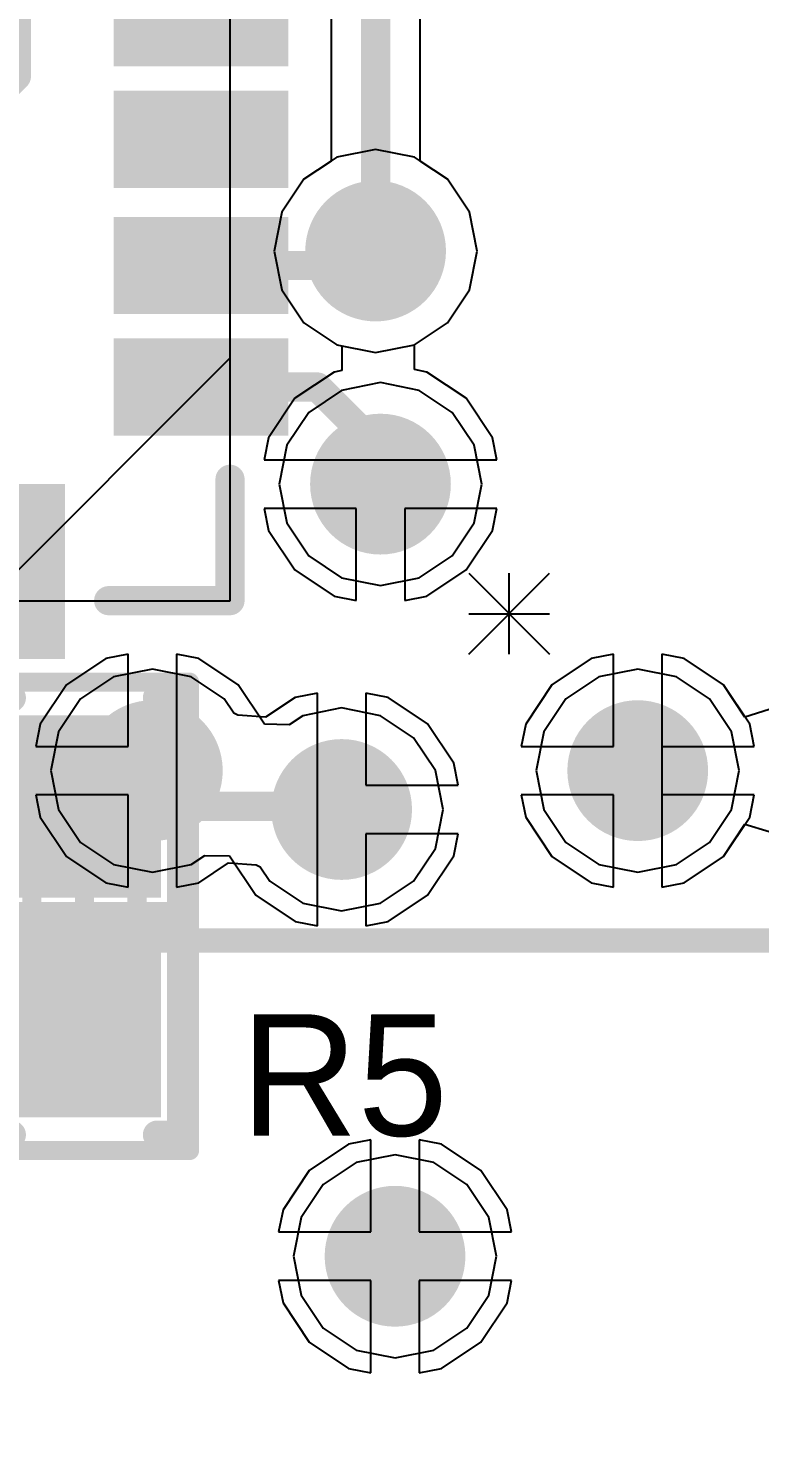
# Model space of a CAD drawing. Header units: millimetres. Extents: x 4 to 93, y 20 to 126.
# Drawn here: x 47.61 to 51.44, y 24.41 to 31.82 of the extents above; entities that cross this region are included whole.
import ezdxf

# ---------------------------------------------------------------- set-up
doc = ezdxf.new("R2010")
doc.units = ezdxf.units.MM
for name, color, linetype in [('BottomLayer', 5, 'Continuous'), ('BottomOverlay', 54, 'Continuous'), ('KeepOutLayer', 6, 'Continuous'), ('Mechanical1', 6, 'Continuous'), ('Mechanical13', 56, 'Continuous'), ('Mechanical15', 56, 'Continuous'), ('MidLayer1', 16, 'Continuous'), ('MidLayer2', 76, 'Continuous'), ('MultiLayer', 9, 'Continuous'), ('TopLayer', 1, 'Continuous'), ('TopOverlay', 2, 'Continuous'), ('TopPaste', 8, 'Continuous'), ('TopSolder', 216, 'Continuous'), ('ViaHoleLayer', 16, 'Continuous')]:
    doc.layers.add(name, color=color, linetype=linetype)

# ---------------------------------------------------------------- blocks, each defined once
blk = doc.blocks.new('RES_0402_1005_3')
at = {"layer": 'Mechanical13', "const_width": 0.1}
for points in [[(-0.525, 0.275), (-0.525, -0.275)], [(-0.525, 0.275), (0.525, 0.275)], [(0.525, 0.275), (0.525, -0.275)], [(-0.525, -0.275), (0.525, -0.275)]]:
    blk.add_lwpolyline(points, dxfattribs=at)
at = {"layer": 'Mechanical13', "const_width": 0.05}
for points in [[(-0.55, 0.275, 1), (-0.5, 0.275, 1)], [(-0.55, 0.275, 1), (-0.5, 0.275, 1)], [(0.5, 0.275, 1), (0.55, 0.275, 1)], [(0.5, 0.275, 1), (0.55, 0.275, 1)], [(-0.55, -0.275, 1), (-0.5, -0.275, 1)], [(-0.55, -0.275, 1), (-0.5, -0.275, 1)], [(0.5, -0.275, 1), (0.55, -0.275, 1)], [(0.5, -0.275, 1), (0.55, -0.275, 1)]]:
    blk.add_lwpolyline(points, format="xyb", close=True, dxfattribs=at)
at = {"layer": 'Mechanical15', "const_width": 0.1}
for points in [[(-1.225, 0.55), (-1.225, -0.55)], [(-1.225, 0.55), (1.225, 0.55)], [(1.225, 0.55), (1.225, -0.55)], [(0, 0.275), (0, -0.275)], [(-0.275, 0), (0.275, 0)], [(-1.225, -0.55), (1.225, -0.55)]]:
    blk.add_lwpolyline(points, dxfattribs=at)
at = {"layer": 'Mechanical15', "const_width": 0.05}
for points in [[(-1.25, 0.55, 1), (-1.2, 0.55, 1)], [(-1.25, 0.55, 1), (-1.2, 0.55, 1)], [(1.2, 0.55, 1), (1.25, 0.55, 1)], [(1.2, 0.55, 1), (1.25, 0.55, 1)], [(-0.025, 0.275, 1), (0.025, 0.275, 1)], [(-0.3, 0, 1), (-0.25, 0, 1)], [(0.25, 0, 1), (0.3, 0, 1)], [(-0.025, -0.275, 1), (0.025, -0.275, 1)], [(-1.25, -0.55, 1), (-1.2, -0.55, 1)], [(-1.25, -0.55, 1), (-1.2, -0.55, 1)], [(1.2, -0.55, 1), (1.25, -0.55, 1)], [(1.2, -0.55, 1), (1.25, -0.55, 1)]]:
    blk.add_lwpolyline(points, format="xyb", close=True, dxfattribs=at)
at = {"layer": 'TopLayer'}
for points in [[(-0.2, -0.3), (-0.2, 0.3), (-0.95, -0.3), (-0.95, 0.3)], [(0.95, -0.3), (0.95, 0.3), (0.2, -0.3), (0.2, 0.3)]]:
    blk.add_solid(points, dxfattribs=at)
at = {"layer": 'TopOverlay', "const_width": 0.15}
for points in [[(-1.143, 0.508), (1.143, 0.508)], [(-1.143, 0.508), (-1.143, 0.381)], [(0, 0.508), (0, -0.508)], [(1.143, 0.508), (1.143, 0.381)], [(-1.143, -0.381), (-1.143, -0.508)], [(1.143, -0.381), (1.143, -0.508)], [(-1.143, -0.508), (1.143, -0.508)]]:
    blk.add_lwpolyline(points, dxfattribs=at)
at = {"layer": 'TopOverlay', "const_width": 0.075}
for points in [[(-1.1805, 0.508, 1), (-1.1055, 0.508, 1)], [(-1.1805, 0.508, 1), (-1.1055, 0.508, 1)], [(-0.0375, 0.508, 1), (0.0375, 0.508, 1)], [(1.1055, 0.508, 1), (1.1805, 0.508, 1)], [(1.1055, 0.508, 1), (1.1805, 0.508, 1)], [(-1.1805, 0.381, 1), (-1.1055, 0.381, 1)], [(1.1055, 0.381, 1), (1.1805, 0.381, 1)], [(-1.1805, -0.381, 1), (-1.1055, -0.381, 1)], [(1.1055, -0.381, 1), (1.1805, -0.381, 1)], [(-1.1805, -0.508, 1), (-1.1055, -0.508, 1)], [(-1.1805, -0.508, 1), (-1.1055, -0.508, 1)], [(-0.0375, -0.508, 1), (0.0375, -0.508, 1)], [(1.1055, -0.508, 1), (1.1805, -0.508, 1)], [(1.1055, -0.508, 1), (1.1805, -0.508, 1)]]:
    blk.add_lwpolyline(points, format="xyb", close=True, dxfattribs=at)
at = {"layer": 'TopPaste'}
for points in [[(-0.2, -0.3), (-0.2, 0.3), (-0.95, -0.3), (-0.95, 0.3)], [(0.95, -0.3), (0.95, 0.3), (0.2, -0.3), (0.2, 0.3)]]:
    blk.add_solid(points, dxfattribs=at)
at = {"layer": 'TopSolder'}
for points in [[(-0.0984, -0.4016), (-0.0984, 0.4016), (-1.0516, -0.4016), (-1.0516, 0.4016)], [(1.0516, -0.4016), (1.0516, 0.4016), (0.0984, -0.4016), (0.0984, 0.4016)]]:
    blk.add_solid(points, dxfattribs=at)
blk = doc.blocks.new('5________CUINC_B_5')
at = {"layer": 'BottomOverlay', "const_width": 0.127}
blk.add_lwpolyline([(4.309, 4.318), (-4.191, 4.318)], dxfattribs=at)
blk = doc.blocks.new('LGA16R65P4X4_400X400X160_30')
at = {"layer": 'Mechanical1'}
for points in [[(-0.8128, 2.0828), (-2.0828, 0.8128)], [(2.0828, 2.0828), (-2.0828, 2.0828)], [(-2.0828, 2.0828), (-2.0828, -2.0828)], [(-0.8128, 2.0828), (-1.1176, 2.0828)], [(-0.1778, 2.0828), (-0.4826, 2.0828)], [(0.4826, 2.0828), (0.1778, 2.0828)], [(1.1176, 2.0828), (0.8128, 2.0828)], [(2.0828, 2.0828), (2.0828, -2.0828)], [(-2.0828, 1.1176), (-2.0828, 0.8128)], [(2.0828, 1.1176), (2.0828, 0.8128)], [(-2.0828, 0.4826), (-2.0828, 0.1778)], [(2.0828, 0.4826), (2.0828, 0.1778)], [(-2.0828, -0.1778), (-2.0828, -0.4826)], [(2.0828, -0.1778), (2.0828, -0.4826)], [(-2.0828, -0.8128), (-2.0828, -1.1176)], [(2.0828, -0.8128), (2.0828, -1.1176)], [(2.0828, -2.0828), (-2.0828, -2.0828)], [(-0.8128, -2.0828), (-1.1176, -2.0828)], [(-0.1778, -2.0828), (-0.4826, -2.0828)], [(0.4826, -2.0828), (0.1778, -2.0828)], [(1.1176, -2.0828), (0.8128, -2.0828)]]:
    blk.add_lwpolyline(points, dxfattribs=at)
for points in [[(-2.0828, 2.0828, 1), (-2.0828, 2.0828, 1)], [(-2.0828, 2.0828, 1), (-2.0828, 2.0828, 1)], [(-1.1176, 2.0828, 1), (-1.1176, 2.0828, 1)], [(-0.8128, 2.0828, 1), (-0.8128, 2.0828, 1)], [(-0.8128, 2.0828, 1), (-0.8128, 2.0828, 1)], [(-0.4826, 2.0828, 1), (-0.4826, 2.0828, 1)], [(-0.1778, 2.0828, 1), (-0.1778, 2.0828, 1)], [(0.1778, 2.0828, 1), (0.1778, 2.0828, 1)], [(0.4826, 2.0828, 1), (0.4826, 2.0828, 1)], [(0.8128, 2.0828, 1), (0.8128, 2.0828, 1)], [(1.1176, 2.0828, 1), (1.1176, 2.0828, 1)], [(2.0828, 2.0828, 1), (2.0828, 2.0828, 1)], [(2.0828, 2.0828, 1), (2.0828, 2.0828, 1)], [(-2.0828, 1.1176, 1), (-2.0828, 1.1176, 1)], [(2.0828, 1.1176, 1), (2.0828, 1.1176, 1)], [(-2.0828, 0.8128, 1), (-2.0828, 0.8128, 1)], [(-2.0828, 0.8128, 1), (-2.0828, 0.8128, 1)], [(2.0828, 0.8128, 1), (2.0828, 0.8128, 1)], [(-2.0828, 0.4826, 1), (-2.0828, 0.4826, 1)], [(2.0828, 0.4826, 1), (2.0828, 0.4826, 1)], [(-2.0828, 0.1778, 1), (-2.0828, 0.1778, 1)], [(2.0828, 0.1778, 1), (2.0828, 0.1778, 1)], [(-2.0828, -0.1778, 1), (-2.0828, -0.1778, 1)], [(2.0828, -0.1778, 1), (2.0828, -0.1778, 1)], [(-2.0828, -0.4826, 1), (-2.0828, -0.4826, 1)], [(2.0828, -0.4826, 1), (2.0828, -0.4826, 1)], [(-2.0828, -0.8128, 1), (-2.0828, -0.8128, 1)], [(2.0828, -0.8128, 1), (2.0828, -0.8128, 1)], [(-2.0828, -1.1176, 1), (-2.0828, -1.1176, 1)], [(2.0828, -1.1176, 1), (2.0828, -1.1176, 1)], [(-2.0828, -2.0828, 1), (-2.0828, -2.0828, 1)], [(-2.0828, -2.0828, 1), (-2.0828, -2.0828, 1)], [(-1.1176, -2.0828, 1), (-1.1176, -2.0828, 1)], [(-0.8128, -2.0828, 1), (-0.8128, -2.0828, 1)], [(-0.4826, -2.0828, 1), (-0.4826, -2.0828, 1)], [(-0.1778, -2.0828, 1), (-0.1778, -2.0828, 1)], [(0.1778, -2.0828, 1), (0.1778, -2.0828, 1)], [(0.4826, -2.0828, 1), (0.4826, -2.0828, 1)], [(0.8128, -2.0828, 1), (0.8128, -2.0828, 1)], [(1.1176, -2.0828, 1), (1.1176, -2.0828, 1)], [(2.0828, -2.0828, 1), (2.0828, -2.0828, 1)], [(2.0828, -2.0828, 1), (2.0828, -2.0828, 1)]]:
    blk.add_lwpolyline(points, format="xyb", close=True, dxfattribs=at)
at = {"layer": 'TopLayer'}
for points in [[(-0.8128, 2.286), (-1.1176, 2.286), (-0.8128, 1.5748), (-1.1176, 1.5748)], [(-0.1778, 2.286), (-0.4826, 2.286), (-0.1778, 1.5748), (-0.4826, 1.5748)], [(0.4826, 2.286), (0.1778, 2.286), (0.4826, 1.5748), (0.1778, 1.5748)], [(1.1176, 2.286), (0.8128, 2.286), (1.1176, 1.5748), (0.8128, 1.5748)], [(-2.286, 1.1176), (-2.286, 0.8128), (-1.5748, 1.1176), (-1.5748, 0.8128)], [(1.5748, 1.1176), (1.5748, 0.8128), (2.286, 1.1176), (2.286, 0.8128)], [(-2.286, 0.4826), (-2.286, 0.1778), (-1.5748, 0.4826), (-1.5748, 0.1778)], [(1.5748, 0.4826), (1.5748, 0.1778), (2.286, 0.4826), (2.286, 0.1778)], [(-2.286, -0.1778), (-2.286, -0.4826), (-1.5748, -0.1778), (-1.5748, -0.4826)], [(1.5748, -0.1778), (1.5748, -0.4826), (2.286, -0.1778), (2.286, -0.4826)], [(-2.286, -0.8128), (-2.286, -1.1176), (-1.5748, -0.8128), (-1.5748, -1.1176)], [(1.5748, -0.8128), (1.5748, -1.1176), (2.286, -0.8128), (2.286, -1.1176)], [(-0.8128, -1.5748), (-1.1176, -1.5748), (-0.8128, -2.286), (-1.1176, -2.286)], [(-0.1778, -1.5748), (-0.4826, -1.5748), (-0.1778, -2.286), (-0.4826, -2.286)], [(0.4826, -1.5748), (0.1778, -1.5748), (0.4826, -2.286), (0.1778, -2.286)], [(1.1176, -1.5748), (0.8128, -1.5748), (1.1176, -2.286), (0.8128, -2.286)]]:
    blk.add_solid(points, dxfattribs=at)
at = {"layer": 'TopOverlay', "const_width": 0.1524}
for points in [[(-1.4478, 2.0828), (-2.0828, 2.0828)], [(-2.0828, 2.0828), (-2.0828, 1.4478)], [(2.0828, 2.0828), (1.4478, 2.0828)], [(2.0828, 2.0828), (2.0828, 1.4478)], [(-2.0828, -1.4478), (-2.0828, -2.0828)], [(2.0828, -1.4478), (2.0828, -2.0828)], [(-1.4478, -2.0828), (-2.0828, -2.0828)], [(2.0828, -2.0828), (1.4478, -2.0828)]]:
    blk.add_lwpolyline(points, dxfattribs=at)
at = {"layer": 'TopOverlay', "const_width": 0.0762}
for points in [[(-2.1209, 2.0828, 1), (-2.0447, 2.0828, 1)], [(-2.1209, 2.0828, 1), (-2.0447, 2.0828, 1)], [(-1.4859, 2.0828, 1), (-1.4097, 2.0828, 1)], [(1.4097, 2.0828, 1), (1.4859, 2.0828, 1)], [(2.0447, 2.0828, 1), (2.1209, 2.0828, 1)], [(2.0447, 2.0828, 1), (2.1209, 2.0828, 1)], [(-2.1209, 1.4478, 1), (-2.0447, 1.4478, 1)], [(2.0447, 1.4478, 1), (2.1209, 1.4478, 1)], [(-2.1209, -1.4478, 1), (-2.0447, -1.4478, 1)], [(2.0447, -1.4478, 1), (2.1209, -1.4478, 1)], [(-2.1209, -2.0828, 1), (-2.0447, -2.0828, 1)], [(-2.1209, -2.0828, 1), (-2.0447, -2.0828, 1)], [(-1.4859, -2.0828, 1), (-1.4097, -2.0828, 1)], [(1.4097, -2.0828, 1), (1.4859, -2.0828, 1)], [(2.0447, -2.0828, 1), (2.1209, -2.0828, 1)], [(2.0447, -2.0828, 1), (2.1209, -2.0828, 1)]]:
    blk.add_lwpolyline(points, format="xyb", close=True, dxfattribs=at)
at = {"layer": 'TopPaste'}
for points in [[(-0.8128, 2.286), (-1.1176, 2.286), (-0.8128, 1.5748), (-1.1176, 1.5748)], [(-0.1778, 2.286), (-0.4826, 2.286), (-0.1778, 1.5748), (-0.4826, 1.5748)], [(0.4826, 2.286), (0.1778, 2.286), (0.4826, 1.5748), (0.1778, 1.5748)], [(1.1176, 2.286), (0.8128, 2.286), (1.1176, 1.5748), (0.8128, 1.5748)], [(-2.286, 1.1176), (-2.286, 0.8128), (-1.5748, 1.1176), (-1.5748, 0.8128)], [(1.5748, 1.1176), (1.5748, 0.8128), (2.286, 1.1176), (2.286, 0.8128)], [(-2.286, 0.4826), (-2.286, 0.1778), (-1.5748, 0.4826), (-1.5748, 0.1778)], [(1.5748, 0.4826), (1.5748, 0.1778), (2.286, 0.4826), (2.286, 0.1778)], [(-2.286, -0.1778), (-2.286, -0.4826), (-1.5748, -0.1778), (-1.5748, -0.4826)], [(1.5748, -0.1778), (1.5748, -0.4826), (2.286, -0.1778), (2.286, -0.4826)], [(-2.286, -0.8128), (-2.286, -1.1176), (-1.5748, -0.8128), (-1.5748, -1.1176)], [(1.5748, -0.8128), (1.5748, -1.1176), (2.286, -0.8128), (2.286, -1.1176)], [(-0.8128, -1.5748), (-1.1176, -1.5748), (-0.8128, -2.286), (-1.1176, -2.286)], [(-0.1778, -1.5748), (-0.4826, -1.5748), (-0.1778, -2.286), (-0.4826, -2.286)], [(0.4826, -1.5748), (0.1778, -1.5748), (0.4826, -2.286), (0.1778, -2.286)], [(1.1176, -1.5748), (0.8128, -1.5748), (1.1176, -2.286), (0.8128, -2.286)]]:
    blk.add_solid(points, dxfattribs=at)
at = {"layer": 'TopSolder'}
for points in [[(-0.7112, 2.3876), (-1.2192, 2.3876), (-0.7112, 1.4732), (-1.2192, 1.4732)], [(-0.0762, 2.3876), (-0.5842, 2.3876), (-0.0762, 1.4732), (-0.5842, 1.4732)], [(0.5842, 2.3876), (0.0762, 2.3876), (0.5842, 1.4732), (0.0762, 1.4732)], [(1.2192, 2.3876), (0.7112, 2.3876), (1.2192, 1.4732), (0.7112, 1.4732)], [(-2.3876, 1.2192), (-2.3876, 0.7112), (-1.4732, 1.2192), (-1.4732, 0.7112)], [(1.4732, 1.2192), (1.4732, 0.7112), (2.3876, 1.2192), (2.3876, 0.7112)], [(-2.3876, 0.5842), (-2.3876, 0.0762), (-1.4732, 0.5842), (-1.4732, 0.0762)], [(1.4732, 0.5842), (1.4732, 0.0762), (2.3876, 0.5842), (2.3876, 0.0762)], [(-2.3876, -0.0762), (-2.3876, -0.5842), (-1.4732, -0.0762), (-1.4732, -0.5842)], [(1.4732, -0.0762), (1.4732, -0.5842), (2.3876, -0.0762), (2.3876, -0.5842)], [(-2.3876, -0.7112), (-2.3876, -1.2192), (-1.4732, -0.7112), (-1.4732, -1.2192)], [(1.4732, -0.7112), (1.4732, -1.2192), (2.3876, -0.7112), (2.3876, -1.2192)], [(-0.7112, -1.4732), (-1.2192, -1.4732), (-0.7112, -2.3876), (-1.2192, -2.3876)], [(-0.0762, -1.4732), (-0.5842, -1.4732), (-0.0762, -2.3876), (-0.5842, -2.3876)], [(0.5842, -1.4732), (0.0762, -1.4732), (0.5842, -2.3876), (0.0762, -2.3876)], [(1.2192, -1.4732), (0.7112, -1.4732), (1.2192, -2.3876), (0.7112, -2.3876)]]:
    blk.add_solid(points, dxfattribs=at)

msp = doc.modelspace()

# ---------------------------------------------------------------- linework, layer by layer
at = {"layer": 'BottomLayer'}
for p, q in [((49.6615, 31.1283), (49.6615, 34.4483)), ((49.1953, 33.4205), (49.1953, 31.1283)), ((49.1953, 31.1283), (49.053, 31.0332)), ((49.8038, 31.0332), (49.6615, 31.1283)), ((49.053, 31.0332), (48.9379, 30.861)), ((49.9189, 30.861), (49.8038, 31.0332)), ((48.9379, 30.861), (48.8975, 30.6578)), ((49.9593, 30.6578), (49.9189, 30.861)), ((48.8975, 30.6578), (48.9379, 30.4546)), ((49.9189, 30.4546), (49.9593, 30.6578)), ((48.9379, 30.4546), (49.053, 30.2824)), ((49.8038, 30.2824), (49.9189, 30.4546)), ((49.053, 30.2824), (49.2252, 30.1673)), ((49.6316, 30.1673), (49.8038, 30.2824)), ((49.2252, 30.1673), (49.2509, 30.1622)), ((49.2509, 30.1622), (49.2509, 30.0327)), ((49.6313, 30.0378), (49.6313, 30.1673)), ((49.6313, 30.1673), (49.6316, 30.1673)), ((49.211, 30.0248), (49.0051, 29.8873)), ((49.2509, 30.0327), (49.211, 30.0248)), ((49.6966, 30.0248), (49.6313, 30.0378)), ((49.9025, 29.8873), (49.6966, 30.0248)), ((49.0051, 29.8873), (48.8676, 29.6814)), ((50.04, 29.6814), (49.9025, 29.8873)), ((48.8676, 29.6814), (48.8446, 29.5656)), ((50.063, 29.5656), (50.04, 29.6814)), ((48.8446, 29.5656), (50.063, 29.5656)), ((49.3268, 29.3116), (48.8446, 29.3116)), ((48.8446, 29.3116), (48.8676, 29.1958)), ((49.3268, 28.8294), (49.3268, 29.3116)), ((50.063, 29.3116), (49.5808, 29.3116)), ((49.5808, 29.3116), (49.5808, 28.8294)), ((50.04, 29.1958), (50.063, 29.3116)), ((48.8676, 29.1958), (49.0051, 28.9899)), ((49.9025, 28.9899), (50.04, 29.1958)), ((49.0051, 28.9899), (49.211, 28.8524)), ((49.6966, 28.8524), (49.9025, 28.9899)), ((49.211, 28.8524), (49.3268, 28.8294)), ((49.5808, 28.8294), (49.6966, 28.8524)), ((48.133, 28.5492), (48.0172, 28.5262)), ((48.133, 28.067), (48.133, 28.5492)), ((48.5028, 28.5262), (48.387, 28.5492)), ((48.387, 28.5492), (48.387, 27.94)), ((50.673, 28.5492), (50.5572, 28.5262)), ((50.673, 28.067), (50.673, 28.5492)), ((51.0428, 28.5262), (50.927, 28.5492)), ((50.927, 28.5492), (50.927, 27.94)), ((48.0172, 28.5262), (47.8113, 28.3887)), ((48.7087, 28.3887), (48.5028, 28.5262)), ((50.5572, 28.5262), (50.3513, 28.3887)), ((51.2487, 28.3887), (51.0428, 28.5262)), ((47.8113, 28.3887), (47.6738, 28.1828)), ((48.8462, 28.1828), (48.7087, 28.3887)), ((50.3513, 28.3887), (50.2138, 28.1828)), ((51.361, 28.2205), (51.2487, 28.3887)), ((49.2506, 28.2677), (49.0474, 28.2273)), ((49.4538, 28.2273), (49.2506, 28.2677)), ((51.488, 28.259), (51.361, 28.2205)), ((47.6738, 28.1828), (47.6508, 28.067)), ((48.9763, 28.1798), (48.8462, 28.1828)), ((49.0474, 28.2273), (48.9763, 28.1798)), ((49.626, 28.1122), (49.4538, 28.2273)), ((50.2138, 28.1828), (50.1908, 28.067)), ((49.7411, 27.94), (49.626, 28.1122)), ((47.6508, 28.067), (48.133, 28.067)), ((50.1908, 28.067), (50.673, 28.067)), ((48.387, 27.94), (48.387, 27.3308)), ((49.7815, 27.7368), (49.7411, 27.94)), ((50.927, 27.94), (50.927, 27.3308)), ((48.133, 27.813), (47.6508, 27.813)), ((47.6508, 27.813), (47.6738, 27.6972)), ((48.133, 27.3308), (48.133, 27.813)), ((50.673, 27.813), (50.1908, 27.813)), ((50.1908, 27.813), (50.2138, 27.6972)), ((50.673, 27.3308), (50.673, 27.813)), ((49.7411, 27.5336), (49.7815, 27.7368)), ((47.6738, 27.6972), (47.8113, 27.4913)), ((50.2138, 27.6972), (50.3513, 27.4913)), ((51.2487, 27.4913), (51.361, 27.6595)), ((51.361, 27.6595), (51.488, 27.621)), ((49.626, 27.3614), (49.7411, 27.5336)), ((47.8113, 27.4913), (48.0172, 27.3538)), ((48.5028, 27.3538), (48.6582, 27.4576)), ((48.6582, 27.4576), (48.8039, 27.4465)), ((48.8039, 27.4465), (48.8249, 27.4367)), ((48.8249, 27.4367), (48.8752, 27.3614)), ((50.3513, 27.4913), (50.5572, 27.3538)), ((51.0428, 27.3538), (51.2487, 27.4913)), ((48.8752, 27.3614), (49.0474, 27.2463)), ((49.4538, 27.2463), (49.626, 27.3614)), ((48.0172, 27.3538), (48.133, 27.3308)), ((48.387, 27.3308), (48.5028, 27.3538)), ((50.5572, 27.3538), (50.673, 27.3308)), ((50.927, 27.3308), (51.0428, 27.3538)), ((49.0474, 27.2463), (49.2506, 27.2059)), ((49.2506, 27.2059), (49.4538, 27.2463)), ((49.2872, 25.9862), (49.0813, 25.8487)), ((49.403, 26.0092), (49.2872, 25.9862)), ((49.403, 25.527), (49.403, 26.0092)), ((49.7728, 25.9862), (49.657, 26.0092)), ((49.657, 26.0092), (49.657, 25.527)), ((49.9787, 25.8487), (49.7728, 25.9862)), ((49.0813, 25.8487), (48.9438, 25.6428)), ((50.1162, 25.6428), (49.9787, 25.8487)), ((48.9438, 25.6428), (48.9208, 25.527)), ((50.1392, 25.527), (50.1162, 25.6428)), ((48.9208, 25.527), (49.403, 25.527)), ((49.657, 25.527), (50.1392, 25.527)), ((49.403, 25.273), (48.9208, 25.273)), ((48.9208, 25.273), (48.9438, 25.1572)), ((49.403, 24.7908), (49.403, 25.273)), ((50.1392, 25.273), (49.657, 25.273)), ((49.657, 25.273), (49.657, 24.7908)), ((50.1162, 25.1572), (50.1392, 25.273)), ((48.9438, 25.1572), (49.0813, 24.9513)), ((49.9787, 24.9513), (50.1162, 25.1572)), ((49.0813, 24.9513), (49.2872, 24.8138)), ((49.7728, 24.8138), (49.9787, 24.9513)), ((49.2872, 24.8138), (49.403, 24.7908)), ((49.657, 24.7908), (49.7728, 24.8138))]:
    msp.add_line(p, q, dxfattribs=at)
at = {"layer": 'BottomLayer', "const_width": 0.1524}
msp.add_lwpolyline([(49.4284, 30.6578), (49.4284, 34.4483)], dxfattribs=at)
at = {"layer": 'BottomLayer'}
for points, const_width in [([(49.2442, 30.6578, 1), (49.6125, 30.6578, 1)], 0.3683), ([(49.3903, 30.6578, 1), (49.4665, 30.6578, 1)], 0.0762), ([(49.2696, 29.4386, 1), (49.6379, 29.4386, 1)], 0.3683), ([(48.0759, 27.94, 1), (48.4442, 27.94, 1)], 0.3683), ([(50.6158, 27.94, 1), (50.9841, 27.94, 1)], 0.3683), ([(49.0665, 27.7368, 1), (49.4347, 27.7368, 1)], 0.3683), ([(49.3458, 25.4, 1), (49.7141, 25.4, 1)], 0.3683)]:
    msp.add_lwpolyline(points, format="xyb", close=True, dxfattribs=dict(at, const_width=const_width))
at = {"layer": 'KeepOutLayer', "const_width": 0.254}
msp.add_lwpolyline([(59.4614, 38.5064, 1), (22.8854, 38.5064, 1)], format="xyb", close=True, dxfattribs=at)
at = {"layer": 'MidLayer1'}
for p, q in [((49.2252, 31.1483), (49.053, 31.0332)), ((49.4284, 31.1887), (49.2252, 31.1483)), ((49.6316, 31.1483), (49.4284, 31.1887)), ((49.8038, 31.0332), (49.6316, 31.1483)), ((49.053, 31.0332), (48.9379, 30.861)), ((49.9189, 30.861), (49.8038, 31.0332)), ((48.9379, 30.861), (48.8975, 30.6578)), ((49.9593, 30.6578), (49.9189, 30.861)), ((48.8975, 30.6578), (48.9379, 30.4546)), ((49.9189, 30.4546), (49.9593, 30.6578)), ((48.9379, 30.4546), (49.053, 30.2824)), ((49.8038, 30.2824), (49.9189, 30.4546)), ((49.053, 30.2824), (49.2252, 30.1673)), ((49.6316, 30.1673), (49.8038, 30.2824)), ((49.2252, 30.1673), (49.2509, 30.1622)), ((49.2509, 30.1622), (49.2509, 30.0327)), ((49.6313, 30.0378), (49.6313, 30.1673)), ((49.6313, 30.1673), (49.6316, 30.1673)), ((49.211, 30.0248), (49.0051, 29.8873)), ((49.2509, 30.0327), (49.211, 30.0248)), ((49.6966, 30.0248), (49.6313, 30.0378)), ((49.9025, 29.8873), (49.6966, 30.0248)), ((49.0051, 29.8873), (48.8676, 29.6814)), ((50.04, 29.6814), (49.9025, 29.8873)), ((48.8676, 29.6814), (48.8446, 29.5656)), ((50.063, 29.5656), (50.04, 29.6814)), ((48.8446, 29.5656), (50.063, 29.5656)), ((49.3268, 29.3116), (48.8446, 29.3116)), ((48.8446, 29.3116), (48.8676, 29.1958)), ((49.3268, 28.8294), (49.3268, 29.3116)), ((50.063, 29.3116), (49.5808, 29.3116)), ((49.5808, 29.3116), (49.5808, 28.8294)), ((50.04, 29.1958), (50.063, 29.3116)), ((48.8676, 29.1958), (49.0051, 28.9899)), ((49.9025, 28.9899), (50.04, 29.1958)), ((49.0051, 28.9899), (49.211, 28.8524)), ((49.6966, 28.8524), (49.9025, 28.9899)), ((49.211, 28.8524), (49.3268, 28.8294)), ((49.5808, 28.8294), (49.6966, 28.8524)), ((48.133, 28.5492), (48.0172, 28.5262)), ((48.133, 28.067), (48.133, 28.5492)), ((48.5028, 28.5262), (48.387, 28.5492)), ((48.387, 28.5492), (48.387, 27.94)), ((50.673, 28.5492), (50.5572, 28.5262)), ((50.673, 28.067), (50.673, 28.5492)), ((51.0428, 28.5262), (50.927, 28.5492)), ((50.927, 28.5492), (50.927, 28.067)), ((48.0172, 28.5262), (47.8113, 28.3887)), ((48.7087, 28.3887), (48.5028, 28.5262)), ((50.5572, 28.5262), (50.3513, 28.3887)), ((51.2487, 28.3887), (51.0428, 28.5262)), ((47.8113, 28.3887), (47.6738, 28.1828)), ((48.8462, 28.1828), (48.7087, 28.3887)), ((50.3513, 28.3887), (50.2138, 28.1828)), ((51.3862, 28.1828), (51.2487, 28.3887)), ((49.2506, 28.2677), (49.0474, 28.2273)), ((49.4538, 28.2273), (49.2506, 28.2677)), ((47.6738, 28.1828), (47.6508, 28.067)), ((48.9763, 28.1798), (48.8462, 28.1828)), ((49.0474, 28.2273), (48.9763, 28.1798)), ((49.626, 28.1122), (49.4538, 28.2273)), ((50.2138, 28.1828), (50.1908, 28.067)), ((51.4092, 28.067), (51.3862, 28.1828)), ((49.7411, 27.94), (49.626, 28.1122)), ((47.6508, 28.067), (48.133, 28.067)), ((50.1908, 28.067), (50.673, 28.067)), ((50.927, 28.067), (51.4092, 28.067)), ((48.387, 27.94), (48.387, 27.3308)), ((49.7815, 27.7368), (49.7411, 27.94)), ((48.133, 27.813), (47.6508, 27.813)), ((47.6508, 27.813), (47.6738, 27.6972)), ((48.133, 27.3308), (48.133, 27.813)), ((50.673, 27.813), (50.1908, 27.813)), ((50.1908, 27.813), (50.2138, 27.6972)), ((50.673, 27.3308), (50.673, 27.813)), ((51.4092, 27.813), (50.927, 27.813)), ((50.927, 27.813), (50.927, 27.3308)), ((51.3862, 27.6972), (51.4092, 27.813)), ((49.7411, 27.5336), (49.7815, 27.7368)), ((47.6738, 27.6972), (47.8113, 27.4913)), ((50.2138, 27.6972), (50.3513, 27.4913)), ((51.2487, 27.4913), (51.3862, 27.6972)), ((49.626, 27.3614), (49.7411, 27.5336)), ((47.8113, 27.4913), (48.0172, 27.3538)), ((48.5028, 27.3538), (48.6582, 27.4576)), ((48.6582, 27.4576), (48.8039, 27.4465)), ((48.8039, 27.4465), (48.8249, 27.4367)), ((48.8249, 27.4367), (48.8752, 27.3614)), ((50.3513, 27.4913), (50.5572, 27.3538)), ((51.0428, 27.3538), (51.2487, 27.4913)), ((48.8752, 27.3614), (49.0474, 27.2463)), ((49.4538, 27.2463), (49.626, 27.3614)), ((48.0172, 27.3538), (48.133, 27.3308)), ((48.387, 27.3308), (48.5028, 27.3538)), ((50.5572, 27.3538), (50.673, 27.3308)), ((50.927, 27.3308), (51.0428, 27.3538)), ((49.0474, 27.2463), (49.2506, 27.2059)), ((49.2506, 27.2059), (49.4538, 27.2463)), ((49.2872, 25.9862), (49.0813, 25.8487)), ((49.403, 26.0092), (49.2872, 25.9862)), ((49.403, 25.527), (49.403, 26.0092)), ((49.7728, 25.9862), (49.657, 26.0092)), ((49.657, 26.0092), (49.657, 25.527)), ((49.9787, 25.8487), (49.7728, 25.9862)), ((49.0813, 25.8487), (48.9438, 25.6428)), ((50.1162, 25.6428), (49.9787, 25.8487)), ((48.9438, 25.6428), (48.9208, 25.527)), ((50.1392, 25.527), (50.1162, 25.6428)), ((48.9208, 25.527), (49.403, 25.527)), ((49.657, 25.527), (50.1392, 25.527)), ((49.403, 25.273), (48.9208, 25.273)), ((48.9208, 25.273), (48.9438, 25.1572)), ((49.403, 24.7908), (49.403, 25.273)), ((50.1392, 25.273), (49.657, 25.273)), ((49.657, 25.273), (49.657, 24.7908)), ((50.1162, 25.1572), (50.1392, 25.273)), ((48.9438, 25.1572), (49.0813, 24.9513)), ((49.9787, 24.9513), (50.1162, 25.1572)), ((49.0813, 24.9513), (49.2872, 24.8138)), ((49.7728, 24.8138), (49.9787, 24.9513)), ((49.2872, 24.8138), (49.403, 24.7908)), ((49.657, 24.7908), (49.7728, 24.8138))]:
    msp.add_line(p, q, dxfattribs=at)
at = {"layer": 'MidLayer1', "const_width": 0.3683}
for points in [[(49.2442, 30.6578, 1), (49.6125, 30.6578, 1)], [(49.2696, 29.4386, 1), (49.6379, 29.4386, 1)], [(48.0759, 27.94, 1), (48.4442, 27.94, 1)], [(50.6158, 27.94, 1), (50.9841, 27.94, 1)], [(49.0665, 27.7368, 1), (49.4347, 27.7368, 1)], [(49.3458, 25.4, 1), (49.7141, 25.4, 1)]]:
    msp.add_lwpolyline(points, format="xyb", close=True, dxfattribs=at)
at = {"layer": 'MidLayer2'}
for p, q in [((49.2252, 31.1483), (49.053, 31.0332)), ((49.4284, 31.1887), (49.2252, 31.1483)), ((49.6316, 31.1483), (49.4284, 31.1887)), ((49.8038, 31.0332), (49.6316, 31.1483)), ((49.053, 31.0332), (48.9379, 30.861)), ((49.9189, 30.861), (49.8038, 31.0332)), ((48.9379, 30.861), (48.8975, 30.6578)), ((49.9593, 30.6578), (49.9189, 30.861)), ((48.8975, 30.6578), (48.9379, 30.4546)), ((49.9189, 30.4546), (49.9593, 30.6578)), ((48.9379, 30.4546), (49.053, 30.2824)), ((49.8038, 30.2824), (49.9189, 30.4546)), ((49.053, 30.2824), (49.2252, 30.1673)), ((49.6316, 30.1673), (49.8038, 30.2824)), ((49.2252, 30.1673), (49.4284, 30.1269)), ((49.4284, 30.1269), (49.6316, 30.1673)), ((49.4538, 29.9695), (49.2506, 29.9291)), ((49.657, 29.9291), (49.4538, 29.9695)), ((49.2506, 29.9291), (49.0784, 29.814)), ((49.8292, 29.814), (49.657, 29.9291)), ((49.0784, 29.814), (48.9633, 29.6418)), ((49.9443, 29.6418), (49.8292, 29.814)), ((48.9633, 29.6418), (48.9229, 29.4386)), ((49.9847, 29.4386), (49.9443, 29.6418)), ((48.9229, 29.4386), (48.9633, 29.2354)), ((49.9443, 29.2354), (49.9847, 29.4386)), ((48.9633, 29.2354), (49.0784, 29.0632)), ((49.8292, 29.0632), (49.9443, 29.2354)), ((49.0784, 29.0632), (49.2506, 28.9481)), ((49.657, 28.9481), (49.8292, 29.0632)), ((49.2506, 28.9481), (49.4538, 28.9077)), ((49.4538, 28.9077), (49.657, 28.9481)), ((48.26, 28.4709), (48.0568, 28.4305)), ((48.4632, 28.4305), (48.26, 28.4709)), ((50.8, 28.4709), (50.5968, 28.4305)), ((51.0032, 28.4305), (50.8, 28.4709)), ((48.0568, 28.4305), (47.8846, 28.3154)), ((48.6354, 28.3154), (48.4632, 28.4305)), ((50.5968, 28.4305), (50.4246, 28.3154)), ((51.1754, 28.3154), (51.0032, 28.4305)), ((49.0078, 28.323), (48.8524, 28.2192)), ((49.1236, 28.346), (49.0078, 28.323)), ((49.1236, 27.7368), (49.1236, 28.346)), ((49.4934, 28.323), (49.3776, 28.346)), ((49.3776, 28.346), (49.3776, 27.8638)), ((49.6993, 28.1855), (49.4934, 28.323)), ((47.8846, 28.3154), (47.7695, 28.1432)), ((48.6857, 28.2401), (48.6354, 28.3154)), ((50.4246, 28.3154), (50.3095, 28.1432)), ((51.2905, 28.1432), (51.1754, 28.3154)), ((48.7067, 28.2303), (48.6857, 28.2401)), ((48.8524, 28.2192), (48.7067, 28.2303)), ((49.8368, 27.9796), (49.6993, 28.1855)), ((47.7695, 28.1432), (47.7291, 27.94)), ((50.3095, 28.1432), (50.2691, 27.94)), ((51.3309, 27.94), (51.2905, 28.1432)), ((49.8598, 27.8638), (49.8368, 27.9796)), ((47.7291, 27.94), (47.7695, 27.7368)), ((50.2691, 27.94), (50.3095, 27.7368)), ((51.2905, 27.7368), (51.3309, 27.94)), ((49.3776, 27.8638), (49.8598, 27.8638)), ((47.7695, 27.7368), (47.8846, 27.5646)), ((49.1236, 27.1276), (49.1236, 27.7368)), ((50.3095, 27.7368), (50.4246, 27.5646)), ((51.1754, 27.5646), (51.2905, 27.7368)), ((49.8598, 27.6098), (49.3776, 27.6098)), ((49.3776, 27.6098), (49.3776, 27.1276)), ((49.8368, 27.494), (49.8598, 27.6098)), ((47.8846, 27.5646), (48.0568, 27.4495)), ((50.4246, 27.5646), (50.5968, 27.4495)), ((51.0032, 27.4495), (51.1754, 27.5646)), ((48.0568, 27.4495), (48.26, 27.4091)), ((48.26, 27.4091), (48.4632, 27.4495)), ((48.4632, 27.4495), (48.5343, 27.497)), ((48.5343, 27.497), (48.6644, 27.494)), ((48.6644, 27.494), (48.8019, 27.2881)), ((49.6993, 27.2881), (49.8368, 27.494)), ((50.5968, 27.4495), (50.8, 27.4091)), ((50.8, 27.4091), (51.0032, 27.4495)), ((48.8019, 27.2881), (49.0078, 27.1506)), ((49.4934, 27.1506), (49.6993, 27.2881)), ((49.0078, 27.1506), (49.1236, 27.1276)), ((49.3776, 27.1276), (49.4934, 27.1506)), ((49.3268, 25.8905), (49.1546, 25.7754)), ((49.53, 25.9309), (49.3268, 25.8905)), ((49.7332, 25.8905), (49.53, 25.9309)), ((49.9054, 25.7754), (49.7332, 25.8905)), ((49.1546, 25.7754), (49.0395, 25.6032)), ((50.0205, 25.6032), (49.9054, 25.7754)), ((49.0395, 25.6032), (48.9991, 25.4)), ((50.0609, 25.4), (50.0205, 25.6032)), ((48.9991, 25.4), (49.0395, 25.1968)), ((50.0205, 25.1968), (50.0609, 25.4)), ((49.0395, 25.1968), (49.1546, 25.0246)), ((49.9054, 25.0246), (50.0205, 25.1968)), ((49.1546, 25.0246), (49.3268, 24.9095)), ((49.7332, 24.9095), (49.9054, 25.0246)), ((49.3268, 24.9095), (49.53, 24.8691)), ((49.53, 24.8691), (49.7332, 24.9095))]:
    msp.add_line(p, q, dxfattribs=at)
at = {"layer": 'MidLayer2', "const_width": 0.3683}
for points in [[(49.2442, 30.6578, 1), (49.6125, 30.6578, 1)], [(49.2696, 29.4386, 1), (49.6379, 29.4386, 1)], [(48.0759, 27.94, 1), (48.4442, 27.94, 1)], [(50.6158, 27.94, 1), (50.9841, 27.94, 1)], [(49.0665, 27.7368, 1), (49.4347, 27.7368, 1)], [(49.3458, 25.4, 1), (49.7141, 25.4, 1)]]:
    msp.add_lwpolyline(points, format="xyb", close=True, dxfattribs=at)
at = {"layer": 'MultiLayer', "const_width": 0.3683}
for points in [[(49.2442, 30.6578, 1), (49.6125, 30.6578, 1)], [(49.2696, 29.4386, 1), (49.6379, 29.4386, 1)], [(48.0759, 27.94, 1), (48.4442, 27.94, 1)], [(50.6158, 27.94, 1), (50.9841, 27.94, 1)], [(49.0665, 27.7368, 1), (49.4347, 27.7368, 1)], [(49.3458, 25.4, 1), (49.7141, 25.4, 1)]]:
    msp.add_lwpolyline(points, format="xyb", close=True, dxfattribs=at)
at = {"layer": 'TopLayer', "const_width": 0.1524}
for points in [[(47.5488, 31.5722), (47.5488, 32.8422)], [(46.99, 31.0134), (47.5488, 31.5722)], [(49.3522, 30.5816), (49.4284, 30.6578)], [(48.514, 30.5816), (49.3522, 30.5816)], [(48.514, 29.9466), (49.1236, 29.9466)], [(49.1236, 29.9466), (49.3522, 29.718)], [(49.3522, 29.5148), (49.3522, 29.718)], [(49.3522, 29.5148), (49.4284, 29.4386)], [(49.4284, 29.4386), (49.4538, 29.4386)], [(47.3897, 27.753), (47.9044, 27.753)], [(47.9044, 27.753), (48.955, 27.753)], [(48.955, 27.753), (48.9712, 27.7368)], [(48.9712, 27.7368), (49.2506, 27.7368)], [(46.168, 26.603), (47.9044, 26.603)]]:
    msp.add_lwpolyline(points, dxfattribs=at)
at = {"layer": 'TopLayer'}
for points, const_width in [([(47.5107, 31.5722, 1), (47.5869, 31.5722, 1)], 0.0762), ([(47.5107, 31.5722, 1), (47.5869, 31.5722, 1)], 0.0762), ([(49.2442, 30.6578, 1), (49.6125, 30.6578, 1)], 0.3683), ([(49.3903, 30.6578, 1), (49.4665, 30.6578, 1)], 0.0762), ([(48.4759, 30.5816, 1), (48.5521, 30.5816, 1)], 0.0762), ([(49.3141, 30.5816, 1), (49.3903, 30.5816, 1)], 0.0762), ([(49.3141, 30.5816, 1), (49.3903, 30.5816, 1)], 0.0762), ([(48.4759, 29.9466, 1), (48.5521, 29.9466, 1)], 0.0762), ([(49.0855, 29.9466, 1), (49.1617, 29.9466, 1)], 0.0762), ([(49.0855, 29.9466, 1), (49.1617, 29.9466, 1)], 0.0762), ([(49.2696, 29.4386, 1), (49.6379, 29.4386, 1)], 0.3683), ([(49.3141, 29.718, 1), (49.3903, 29.718, 1)], 0.0762), ([(49.3141, 29.718, 1), (49.3903, 29.718, 1)], 0.0762), ([(49.3141, 29.5148, 1), (49.3903, 29.5148, 1)], 0.0762), ([(49.3141, 29.5148, 1), (49.3903, 29.5148, 1)], 0.0762), ([(49.3903, 29.4386, 1), (49.4665, 29.4386, 1)], 0.0762), ([(49.3903, 29.4386, 1), (49.4665, 29.4386, 1)], 0.0762), ([(49.4157, 29.4386, 1), (49.4919, 29.4386, 1)], 0.0762), ([(49.0665, 27.7368, 1), (49.4347, 27.7368, 1)], 0.3683), ([(47.8663, 27.753, 1), (47.9425, 27.753, 1)], 0.0762), ([(47.8663, 27.753, 1), (47.9425, 27.753, 1)], 0.0762), ([(48.9169, 27.753, 1), (48.9931, 27.753, 1)], 0.0762), ([(48.9169, 27.753, 1), (48.9931, 27.753, 1)], 0.0762), ([(48.9331, 27.7368, 1), (49.0093, 27.7368, 1)], 0.0762), ([(48.9331, 27.7368, 1), (49.0093, 27.7368, 1)], 0.0762), ([(49.2125, 27.7368, 1), (49.2887, 27.7368, 1)], 0.0762), ([(47.8663, 26.603, 1), (47.9425, 26.603, 1)], 0.0762)]:
    msp.add_lwpolyline(points, format="xyb", close=True, dxfattribs=dict(at, const_width=const_width))
at = {"layer": 'TopOverlay'}
for p, q in [((49.9154, 28.9726), (50.3386, 28.5494)), ((49.9154, 28.5494), (50.3386, 28.9726)), ((50.127, 28.5494), (50.127, 28.9726)), ((49.9154, 28.761), (50.3386, 28.761))]:
    msp.add_line(p, q, dxfattribs=at)
at = {"layer": 'ViaHoleLayer', "const_width": 0.15}
for points in [[(49.3534, 30.6578, 1), (49.5034, 30.6578, 1)], [(49.3788, 29.4386, 1), (49.5288, 29.4386, 1)], [(48.185, 27.94, 1), (48.335, 27.94, 1)], [(50.725, 27.94, 1), (50.875, 27.94, 1)], [(49.1756, 27.7368, 1), (49.3256, 27.7368, 1)], [(49.455, 25.4, 1), (49.605, 25.4, 1)]]:
    msp.add_lwpolyline(points, format="xyb", close=True, dxfattribs=at)

# ---------------------------------------------------------------- block references
for name, p, rotation in [('5________CUINC_B_5', (49.403, 31.369), 180), ('LGA16R65P4X4_400X400X160_30', (46.5836, 30.9118), 180), ('RES_0402_1005_3', (47.9044, 27.178), 90)]:
    msp.add_blockref(name, p, dxfattribs=dict(rotation=rotation))

# ---------------------------------------------------------------- texts
at = {"layer": 'TopOverlay'}
msp.add_text('R5', height=0.635, dxfattribs=at).set_placement((48.7216, 26.0306))

doc.saveas('drawing.dxf')
